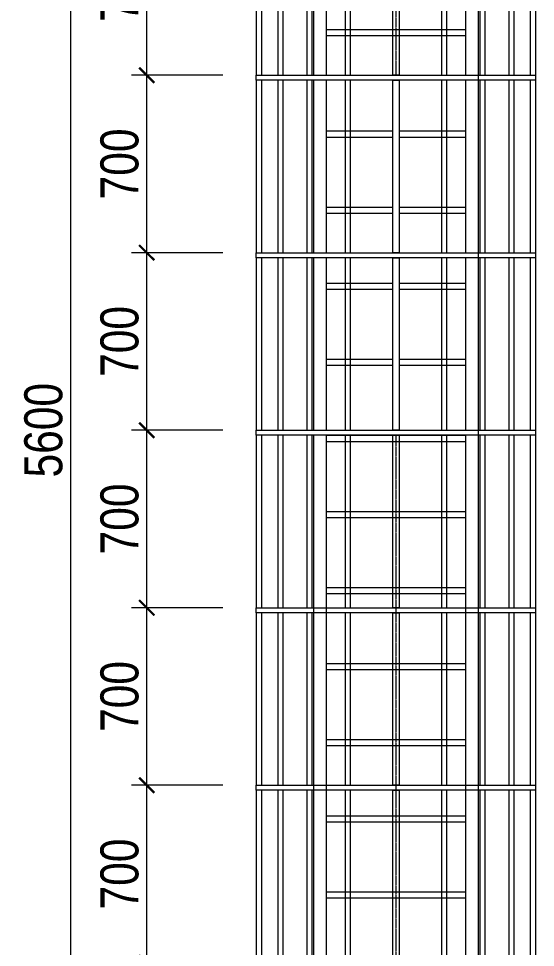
# Model space of a CAD drawing. Header units: millimetres. Extents: x -547695 to 905972, y -1055718 to 167349.
# Drawn here: x -493463 to -489390, y -975903 to -968577 of the extents above; entities that cross this region are included whole.
import ezdxf

# ---------------------------------------------------------------- set-up
doc = ezdxf.new("R2010")
doc.units = ezdxf.units.MM
doc.linetypes.add('HIDDEN', pattern=[9.525, 6.35, -3.175])
doc.layers.get('DEFPOINTS').update_dxf_attribs({"color": 1, "lineweight": 25})
for name, color, linetype, lineweight in [('A-DIMS', 8, 'Continuous', 9), ('A-EQPM', 127, 'Continuous', 9), ('CellPin- Chi Thang sat len mai$0$CellPin- Chi Thang sat len mai$0$ELE-7', 7, 'Continuous', 9)]:
    doc.layers.add(name, color=color, linetype=linetype, lineweight=lineweight)
doc.styles.add('VTK_Arial', font='arial.ttf', dxfattribs={"width": 0.8})
doc.dimstyles.new('A-2.5-DIM120 x 2', dxfattribs={"dimscale": 120, "dimtxt": 2.5, "dimasz": 1, "dimexe": 1, "dimexo": 0, "dimgap": 0.5, "dimtad": 1, "dimdec": 0, "dimlfac": 0.5, "dimzin": 12, "dimdsep": 46, "dimtxsty": 'VTK_Arial', "dimblk": 'ARCHTICK', "dimcen": 0, "dimdle": 1, "dimclrd": 256, "dimclre": 256, "dimclrt": 7, "dimadec": 1, "dimazin": 3, "dimtfac": 1, "dimtdec": 0, "dimtmove": 0, "dimatfit": 2, "dimfxl": 5, "dimfxlon": 1, "dimtfill": 1, "dimtolj": 1, "dimtzin": 0, "dimlwd": -1, "dimlwe": -1, "dimarcsym": 0})

# ---------------------------------------------------------------- blocks, each defined once
blk = doc.blocks.new('CellPin- Chi Thang sat len mai$0$CellPin- Chi Thang sat len mai$0$ádasdasvcvbb')
for points in [[(-660.7, 20), (439.3, 20), (439.3, 0), (-660.7, 0)], [(-660.7, -680), (439.3, -680), (439.3, -700), (-660.7, -700)]]:
    blk.add_wipeout(points).dxf.layer = 'A-EQPM'
at = {"layer": 'A-EQPM'}
for p, q in [((-660.7, 0, 0), (-660.7, -680, 0)), ((-640.7, 0, 0), (-640.7, -680, 0)), ((-576.1, 0), (-576.1, -680)), ((-556.1, 0), (-556.1, -680)), ((-461.3, 0), (-461.3, -680)), ((-441.3, 0), (-441.3, -680)), ((-310.9, 0), (-310.9, -680)), ((-290.9, 0), (-290.9, -680)), ((69.5, 0), (69.5, -680)), ((89.5, 0), (89.5, -680)), ((219.9, 0), (219.9, -680)), ((239.9, 0), (239.9, -680)), ((334.7, 0), (334.7, -680)), ((354.7, 0), (354.7, -680)), ((419.3, 0, 0), (419.3, -680, 0)), ((439.3, 0, 0), (439.3, -680, 0))]:
    blk.add_line(p, q, dxfattribs=at)
for points in [[(-660.7, 20), (439.3, 20), (439.3, 0), (-660.7, 0)], [(-660.7, -680), (439.3, -680), (439.3, -700), (-660.7, -700)]]:
    blk.add_lwpolyline(points, close=True, dxfattribs=at)
blk.add_wipeout([(-123.2, 0), (-98.2, 0), (-98.2, -680), (-123.2, -680)]).dxf.layer = 'A-EQPM'
blk.add_lwpolyline([(-123.2, 0), (-98.2, 0), (-98.2, -680), (-123.2, -680)], close=True, dxfattribs=at)
blk = doc.blocks.new('T111')
at = {"layer": 'A-EQPM'}
for p, q in [((-275, -6929.9, 0), (275, -6929.9, 0)), ((-275, -6953.7, 0), (275, -6953.7, 0)), ((-275, -7229.9, 0), (275, -7229.9, 0)), ((-275, -7253.7, 0), (275, -7253.7, 0)), ((-275, -7529.9, 0), (275, -7529.9, 0)), ((-275, -7553.7, 0), (275, -7553.7, 0)), ((-275, -7829.9, 0), (275, -7829.9, 0)), ((-275, -7853.7, 0), (275, -7853.7, 0))]:
    blk.add_line(p, q, dxfattribs=at)
at = {"layer": 'CellPin- Chi Thang sat len mai$0$CellPin- Chi Thang sat len mai$0$ELE-7'}
for p in [(110.7, -6029.8, 0), (110.7, -9529.8, 0)]:
    blk.add_blockref('CellPin- Chi Thang sat len mai$0$CellPin- Chi Thang sat len mai$0$ádasdasvcvbb', p, dxfattribs=at)
at = {"layer": 'A-EQPM'}
for p, q in [((-275, -6529.9, 0), (275, -6529.9, 0)), ((-275, -6553.7, 0), (275, -6553.7, 0)), ((-275, -9629.9, 0), (275, -9629.9, 0)), ((-275, -9653.7, 0), (275, -9653.7, 0)), ((-275, -9929.9, 0), (275, -9929.9, 0)), ((-275, -9953.7, 0), (275, -9953.7, 0))]:
    blk.add_line(p, q, dxfattribs=at)
at = {"layer": 'CellPin- Chi Thang sat len mai$0$CellPin- Chi Thang sat len mai$0$ELE-7'}
blk.add_blockref('CellPin- Chi Thang sat len mai$0$CellPin- Chi Thang sat len mai$0$ádasdasvcvbb', (110.7, -8829.8, 0), dxfattribs=at)
at = {"layer": 'A-EQPM'}
for p, q in [((-275, -9029.9, 0), (275, -9029.9, 0)), ((-275, -9053.7, 0), (275, -9053.7, 0)), ((-275, -9329.9, 0), (275, -9329.9, 0)), ((-275, -9353.7, 0), (275, -9353.7, 0))]:
    blk.add_line(p, q, dxfattribs=at)
at = {"layer": 'CellPin- Chi Thang sat len mai$0$CellPin- Chi Thang sat len mai$0$ELE-7'}
blk.add_blockref('CellPin- Chi Thang sat len mai$0$CellPin- Chi Thang sat len mai$0$ádasdasvcvbb', (110.7, -8129.8, 0), dxfattribs=at)
at = {"layer": 'A-EQPM'}
for p, q in [((-325, -5049.9, 0), (-325, -13029.8, 0)), ((-275, -5049.9, 0), (-275, -13029.8, 0)), ((275, -5049.9, 0), (275, -13029.8, 0)), ((-275, -8129.9, 0), (275, -8129.9, 0)), ((-275, -8153.7, 0), (275, -8153.7, 0)), ((-275, -8429.9, 0), (275, -8429.9, 0)), ((-275, -8453.7, 0), (275, -8453.7, 0)), ((-275, -8729.9, 0), (275, -8729.9, 0)), ((-275, -8753.7, 0), (275, -8753.7, 0))]:
    blk.add_line(p, q, dxfattribs=at)
at = {"layer": 'A-EQPM', "linetype": 'HIDDEN', "ltscale": 0.2, "elevation": 0}
blk.add_lwpolyline([(0, -4550.1), (0, -13179.8)], dxfattribs=at)
at = {"layer": 'CellPin- Chi Thang sat len mai$0$CellPin- Chi Thang sat len mai$0$ELE-7'}
blk.add_blockref('CellPin- Chi Thang sat len mai$0$CellPin- Chi Thang sat len mai$0$ádasdasvcvbb', (110.7, -7429.8, 0), dxfattribs=at)
blk.add_blockref('CellPin- Chi Thang sat len mai$0$CellPin- Chi Thang sat len mai$0$ádasdasvcvbb', (110.7, -6729.8, 0), dxfattribs=at)
at = {"layer": 'A-EQPM'}
blk.add_line((325, -5049.9, 0), (325, -13029.8, 0), dxfattribs=at)
blk = doc.blocks.new('_ARCHTICK')
at = {"color": 0, "linetype": 'ByBlock', "const_width": 0.15}
blk.add_lwpolyline([(-0.5, -0.5), (0.5, 0.5)], dxfattribs=at)
blk = doc.blocks.new('*D1126')
at = {"layer": 'A-DIMS', "transparency": 16777216}
for p, q in [((-492453.2, -976143.8), (-492453.2, -974503.8)), ((-491853.2, -974623.8), (-492573.2, -974623.8)), ((-491853.2, -976023.8), (-492573.2, -976023.8))]:
    blk.add_line(p, q, dxfattribs=at)
at = {"layer": 'DEFPOINTS', "color": 0, "transparency": 16777216}
for p in [(-492453.2, -974623.8), (-491589.8, -974623.8), (-491589.8, -976023.8)]:
    blk.add_point(p, dxfattribs=at)
at = {"layer": 'A-DIMS', "transparency": 16777216, "xscale": 120, "yscale": 120, "zscale": 120}
for p, rotation in [((-492453.2, -974623.8), 90), ((-492453.2, -976023.8), 270)]:
    blk.add_blockref('_ARCHTICK', p, dxfattribs=dict(at, rotation=rotation))
at = {"layer": 'A-DIMS', "color": 7, "transparency": 16777216, "insert": (-492666.4, -975323.8), "char_height": 300, "attachment_point": 5, "rotation": 90, "style": 'VTK_Arial', "bg_fill": 3, "box_fill_scale": 1.1, "bg_fill_color": 257, "bg_fill_transparency": 0}
blk.add_mtext('\\A1;700', dxfattribs=at)
blk = doc.blocks.new('*D1127')
at = {"layer": 'A-DIMS', "transparency": 16777216}
for p, q in [((-492453.2, -974743.8), (-492453.2, -973103.8)), ((-491853.2, -973223.8), (-492573.2, -973223.8)), ((-491853.2, -974623.8), (-492573.2, -974623.8))]:
    blk.add_line(p, q, dxfattribs=at)
at = {"layer": 'DEFPOINTS', "color": 0, "transparency": 16777216}
for p in [(-492453.2, -973223.8), (-491589.8, -973223.8), (-491589.8, -974623.8)]:
    blk.add_point(p, dxfattribs=at)
at = {"layer": 'A-DIMS', "transparency": 16777216, "xscale": 120, "yscale": 120, "zscale": 120}
for p, rotation in [((-492453.2, -973223.8), 90), ((-492453.2, -974623.8), 270)]:
    blk.add_blockref('_ARCHTICK', p, dxfattribs=dict(at, rotation=rotation))
at = {"layer": 'A-DIMS', "color": 7, "transparency": 16777216, "insert": (-492666.4, -973923.8), "char_height": 300, "attachment_point": 5, "rotation": 90, "style": 'VTK_Arial', "bg_fill": 3, "box_fill_scale": 1.1, "bg_fill_color": 257, "bg_fill_transparency": 0}
blk.add_mtext('\\A1;700', dxfattribs=at)
blk = doc.blocks.new('*D1128')
at = {"layer": 'A-DIMS', "transparency": 16777216}
for p, q in [((-492453.2, -973343.8), (-492453.2, -971703.8)), ((-491853.2, -971823.8), (-492573.2, -971823.8)), ((-491853.2, -973223.8), (-492573.2, -973223.8))]:
    blk.add_line(p, q, dxfattribs=at)
at = {"layer": 'DEFPOINTS', "color": 0, "transparency": 16777216}
for p in [(-492453.2, -971823.8), (-491589.8, -971823.8), (-491589.8, -973223.8)]:
    blk.add_point(p, dxfattribs=at)
at = {"layer": 'A-DIMS', "transparency": 16777216, "xscale": 120, "yscale": 120, "zscale": 120}
for p, rotation in [((-492453.2, -971823.8), 90), ((-492453.2, -973223.8), 270)]:
    blk.add_blockref('_ARCHTICK', p, dxfattribs=dict(at, rotation=rotation))
at = {"layer": 'A-DIMS', "color": 7, "transparency": 16777216, "insert": (-492666.4, -972523.8), "char_height": 300, "attachment_point": 5, "rotation": 90, "style": 'VTK_Arial', "bg_fill": 3, "box_fill_scale": 1.1, "bg_fill_color": 257, "bg_fill_transparency": 0}
blk.add_mtext('\\A1;700', dxfattribs=at)
blk = doc.blocks.new('*D1129')
at = {"layer": 'A-DIMS', "transparency": 16777216}
for p, q in [((-492453.2, -971943.8), (-492453.2, -970303.8)), ((-491853.2, -970423.8), (-492573.2, -970423.8)), ((-491853.2, -971823.8), (-492573.2, -971823.8))]:
    blk.add_line(p, q, dxfattribs=at)
at = {"layer": 'DEFPOINTS', "color": 0, "transparency": 16777216}
for p in [(-492453.2, -970423.8), (-491589.8, -970423.8), (-491589.8, -971823.8)]:
    blk.add_point(p, dxfattribs=at)
at = {"layer": 'A-DIMS', "transparency": 16777216, "xscale": 120, "yscale": 120, "zscale": 120}
for p, rotation in [((-492453.2, -970423.8), 90), ((-492453.2, -971823.8), 270)]:
    blk.add_blockref('_ARCHTICK', p, dxfattribs=dict(at, rotation=rotation))
at = {"layer": 'A-DIMS', "color": 7, "transparency": 16777216, "insert": (-492666.4, -971123.8), "char_height": 300, "attachment_point": 5, "rotation": 90, "style": 'VTK_Arial', "bg_fill": 3, "box_fill_scale": 1.1, "bg_fill_color": 257, "bg_fill_transparency": 0}
blk.add_mtext('\\A1;700', dxfattribs=at)
blk = doc.blocks.new('*D1130')
at = {"layer": 'A-DIMS', "transparency": 16777216}
for p, q in [((-492453.2, -970543.8), (-492453.2, -968903.8)), ((-491853.2, -969023.8), (-492573.2, -969023.8)), ((-491853.2, -970423.8), (-492573.2, -970423.8))]:
    blk.add_line(p, q, dxfattribs=at)
at = {"layer": 'DEFPOINTS', "color": 0, "transparency": 16777216}
for p in [(-492453.2, -969023.8), (-491589.8, -969023.8), (-491589.8, -970423.8)]:
    blk.add_point(p, dxfattribs=at)
at = {"layer": 'A-DIMS', "transparency": 16777216, "xscale": 120, "yscale": 120, "zscale": 120}
for p, rotation in [((-492453.2, -969023.8), 90), ((-492453.2, -970423.8), 270)]:
    blk.add_blockref('_ARCHTICK', p, dxfattribs=dict(at, rotation=rotation))
at = {"layer": 'A-DIMS', "color": 7, "transparency": 16777216, "insert": (-492666.4, -969723.8), "char_height": 300, "attachment_point": 5, "rotation": 90, "style": 'VTK_Arial', "bg_fill": 3, "box_fill_scale": 1.1, "bg_fill_color": 257, "bg_fill_transparency": 0}
blk.add_mtext('\\A1;700', dxfattribs=at)
blk = doc.blocks.new('*D1131')
at = {"layer": 'A-DIMS', "transparency": 16777216}
for p, q in [((-492453.2, -969143.8), (-492453.2, -967503.8)), ((-491853.2, -967623.8), (-492573.2, -967623.8)), ((-491853.2, -969023.8), (-492573.2, -969023.8))]:
    blk.add_line(p, q, dxfattribs=at)
at = {"layer": 'DEFPOINTS', "color": 0, "transparency": 16777216}
for p in [(-492453.2, -967623.8), (-491589.8, -967623.8), (-491589.8, -969023.8)]:
    blk.add_point(p, dxfattribs=at)
at = {"layer": 'A-DIMS', "transparency": 16777216, "xscale": 120, "yscale": 120, "zscale": 120}
for p, rotation in [((-492453.2, -967623.8), 90), ((-492453.2, -969023.8), 270)]:
    blk.add_blockref('_ARCHTICK', p, dxfattribs=dict(at, rotation=rotation))
at = {"layer": 'A-DIMS', "color": 7, "transparency": 16777216, "insert": (-492666.4, -968323.8), "char_height": 300, "attachment_point": 5, "rotation": 90, "style": 'VTK_Arial', "bg_fill": 3, "box_fill_scale": 1.1, "bg_fill_color": 257, "bg_fill_transparency": 0}
blk.add_mtext('\\A1;700', dxfattribs=at)
blk = doc.blocks.new('*D1133')
at = {"layer": 'A-DIMS', "transparency": 16777216}
for p, q in [((-493053.2, -966103.8), (-493053.2, -977543.8)), ((-492453.2, -966223.8), (-493173.2, -966223.8)), ((-492453.2, -977423.8), (-493173.2, -977423.8))]:
    blk.add_line(p, q, dxfattribs=at)
at = {"layer": 'DEFPOINTS', "color": 0, "transparency": 16777216}
for p in [(-491589.8, -966223.8), (-493053.2, -977423.8), (-491589.8, -977423.8)]:
    blk.add_point(p, dxfattribs=at)
at = {"layer": 'A-DIMS', "transparency": 16777216, "xscale": 120, "yscale": 120, "zscale": 120}
for p, rotation in [((-493053.2, -966223.8), 90), ((-493053.2, -977423.8), 270)]:
    blk.add_blockref('_ARCHTICK', p, dxfattribs=dict(at, rotation=rotation))
at = {"layer": 'A-DIMS', "color": 7, "transparency": 16777216, "insert": (-493266.4, -971823.8), "char_height": 300, "attachment_point": 5, "rotation": 90, "style": 'VTK_Arial', "bg_fill": 3, "box_fill_scale": 1.1, "bg_fill_color": 257, "bg_fill_transparency": 0}
blk.add_mtext('\\A1;5600', dxfattribs=at)

msp = doc.modelspace()

# ---------------------------------------------------------------- block references
at = {"layer": 'A-EQPM', "xscale": 2, "yscale": 2, "zscale": 2}
msp.add_blockref('T111', (-490489.8, -955604.2, 0), dxfattribs=at)

# ---------------------------------------------------------------- next in the draw order: dimensions: what is measured, and where the dimension line sits
at = {"layer": 'A-DIMS'}
dim = msp.add_linear_dim(base=(-492453.2, -974623.8), p1=(-491589.8, -976023.8, 0), p2=(-491589.8, -974623.8, 0), angle=90, dimstyle='A-2.5-DIM120 x 2', override={"dimpost": '\\X', "dimtmove": 1}, dxfattribs=at)
dim.commit()
dim.dimension.update_dxf_attribs({"geometry": '*D1126', "text_midpoint": (-492666.4, -975323.8)})

# ---------------------------------------------------------------- next in the draw order: dimensions: what is measured, and where the dimension line sits
dim = msp.add_linear_dim(base=(-492453.2, -973223.8), p1=(-491589.8, -974623.8, 0), p2=(-491589.8, -973223.8, 0), angle=90, dimstyle='A-2.5-DIM120 x 2', override={"dimpost": '\\X', "dimtmove": 1}, dxfattribs=at)
dim.commit()
dim.dimension.update_dxf_attribs({"geometry": '*D1127', "text_midpoint": (-492666.4, -973923.8)})

# ---------------------------------------------------------------- next in the draw order: dimensions: what is measured, and where the dimension line sits
dim = msp.add_linear_dim(base=(-492453.2, -971823.8), p1=(-491589.8, -973223.8, 0), p2=(-491589.8, -971823.8, 0), angle=90, dimstyle='A-2.5-DIM120 x 2', override={"dimpost": '\\X', "dimtmove": 1}, dxfattribs=at)
dim.commit()
dim.dimension.update_dxf_attribs({"geometry": '*D1128', "text_midpoint": (-492666.4, -972523.8)})

# ---------------------------------------------------------------- next in the draw order: dimensions: what is measured, and where the dimension line sits
dim = msp.add_linear_dim(base=(-492453.2, -970423.8), p1=(-491589.8, -971823.8, 0), p2=(-491589.8, -970423.8, 0), angle=90, dimstyle='A-2.5-DIM120 x 2', override={"dimpost": '\\X', "dimtmove": 1}, dxfattribs=at)
dim.commit()
dim.dimension.update_dxf_attribs({"geometry": '*D1129', "text_midpoint": (-492666.4, -971123.8)})

# ---------------------------------------------------------------- next in the draw order: dimensions: what is measured, and where the dimension line sits
dim = msp.add_linear_dim(base=(-492453.2, -969023.8), p1=(-491589.8, -970423.8, 0), p2=(-491589.8, -969023.8, 0), angle=90, dimstyle='A-2.5-DIM120 x 2', override={"dimpost": '\\X', "dimtmove": 1}, dxfattribs=at)
dim.commit()
dim.dimension.update_dxf_attribs({"geometry": '*D1130', "text_midpoint": (-492666.4, -969723.8)})

# ---------------------------------------------------------------- next in the draw order: dimensions: what is measured, and where the dimension line sits
dim = msp.add_linear_dim(base=(-492453.2, -967623.8), p1=(-491589.8, -969023.8, 0), p2=(-491589.8, -967623.8, 0), angle=90, dimstyle='A-2.5-DIM120 x 2', override={"dimpost": '\\X', "dimtmove": 1}, dxfattribs=at)
dim.commit()
dim.dimension.update_dxf_attribs({"geometry": '*D1131', "text_midpoint": (-492666.4, -968323.8)})

# ---------------------------------------------------------------- next in the draw order: dimensions: what is measured, and where the dimension line sits
dim = msp.add_linear_dim(base=(-493053.2, -977423.8), p1=(-491589.8, -966223.8, 0), p2=(-491589.8, -977423.8), angle=90, dimstyle='A-2.5-DIM120 x 2', override={"dimpost": '\\X', "dimtmove": 1}, dxfattribs=at)
dim.commit()
dim.dimension.update_dxf_attribs({"geometry": '*D1133', "text_midpoint": (-493266.4, -971823.8)})

doc.saveas('drawing.dxf')
